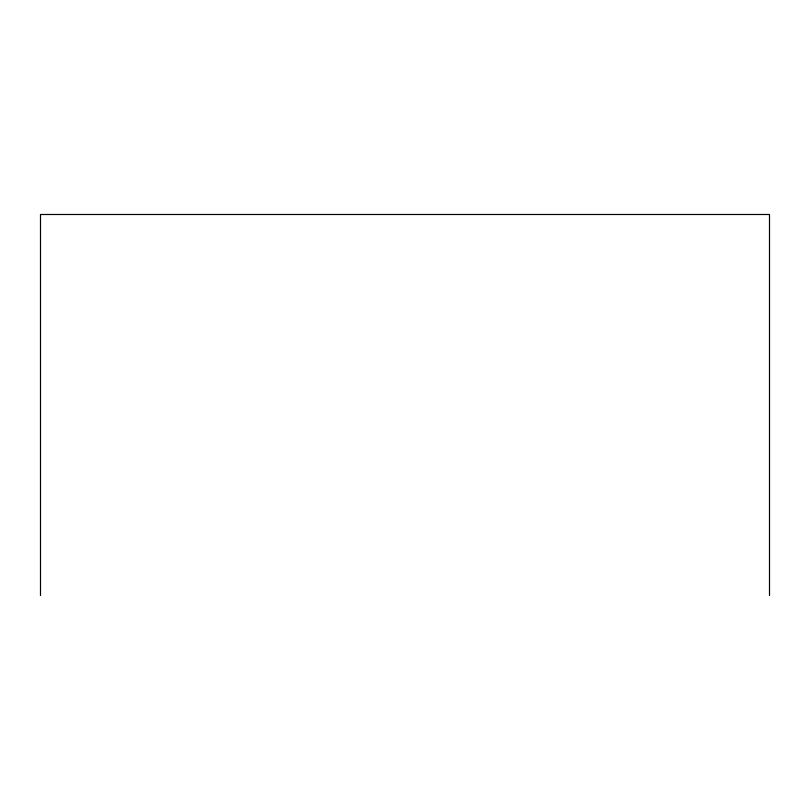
<?xml version="1.0" encoding="UTF-8"?>
<svg xmlns="http://www.w3.org/2000/svg" width="810" height="810" viewBox="0 0 810 810"><rect width="100%" height="100%" fill="white"/><g stroke="black" fill="none" stroke-linecap="round" stroke-linejoin="round"><path stroke-width="1.21" d="M769.5 595.512L769.5 214.488L40.5 214.488L40.5 595.512"/></g></svg>
